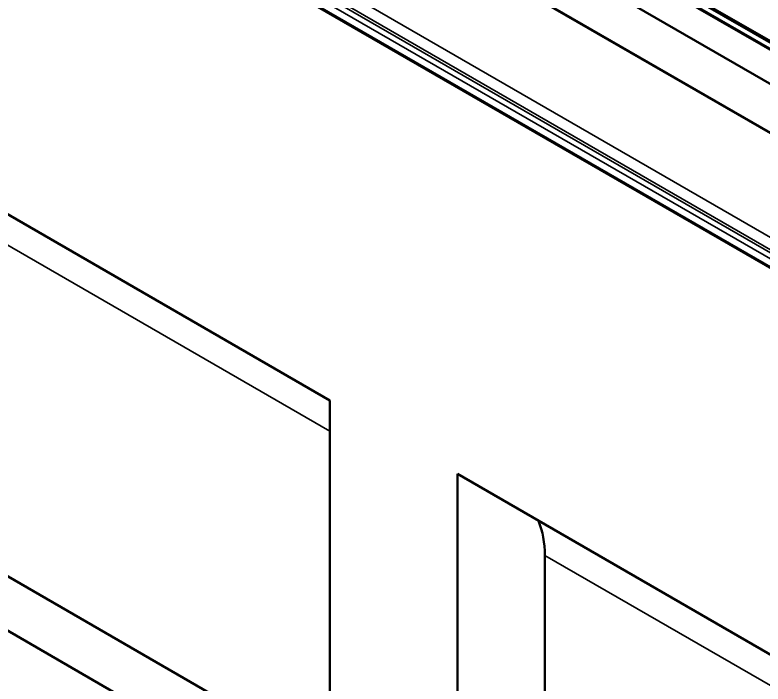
# Model space of a CAD drawing. Header units: millimetres. Extents: x 0 to 4362, y -130 to 2100.
# Drawn here: x 217.8 to 317.4, y 645.5 to 734.5 of the extents above; entities that cross this region are included whole.
import ezdxf

# ---------------------------------------------------------------- set-up
doc = ezdxf.new("R2010")
doc.units = ezdxf.units.MM
doc.header["$LTSCALE"] = 5
doc.layers.add('Sichtbar (ISO)', color=7, linetype='Continuous', lineweight=50)
doc.layers.add('Sichtbar schmal (ISO)', color=7, linetype='Continuous', lineweight=35)

msp = doc.modelspace()

# ---------------------------------------------------------------- linework, layer by layer
at = {"layer": 'Sichtbar (ISO)'}
for p, q in [((465.386, 645.121), (111.832, 849.246)), ((107.693, 846.975), (461.246, 642.851)), ((104.968, 824.054), (458.522, 619.93)), ((259.721, 683.268), (131.028, 757.569)), ((308.164, 736.745), (370.784, 700.591)), ((370.549, 700.931), (308.751, 736.61)), ((259.721, 635.095), (142.683, 702.666)), ((259.721, 627.848), (136.407, 699.043)), ((259.721, 438.319), (259.721, 683.268)), ((450.64, 573.041), (276.692, 673.47)), ((276.692, 428.521), (276.692, 673.47)), ((288.347, 662.629), (288.347, 618.567))]:
    msp.add_line(p, q, dxfattribs=at)
msp.add_ellipse((271.312, 656.951), major_axis=(14.359, 13.133), ratio=0.697902, start_param=5.715047, end_param=6.036984, dxfattribs=at)
at = {"layer": 'Sichtbar schmal (ISO)'}
for p, q in [((111.582, 849.221), (465.136, 645.097)), ((106.279, 841.194), (459.832, 637.07)), ((459.85, 637.209), (106.297, 841.333)), ((106.279, 827.379), (459.832, 623.255)), ((458.772, 621.826), (105.218, 825.951)), ((105.572, 826.155), (459.125, 622.031)), ((104.865, 825.338), (458.418, 621.214)), ((458.418, 620.158), (104.865, 824.283)), ((259.721, 679.156), (142.683, 746.728)), ((450.64, 568.929), (288.347, 662.629))]:
    msp.add_line(p, q, dxfattribs=at)

doc.saveas('drawing.dxf')
